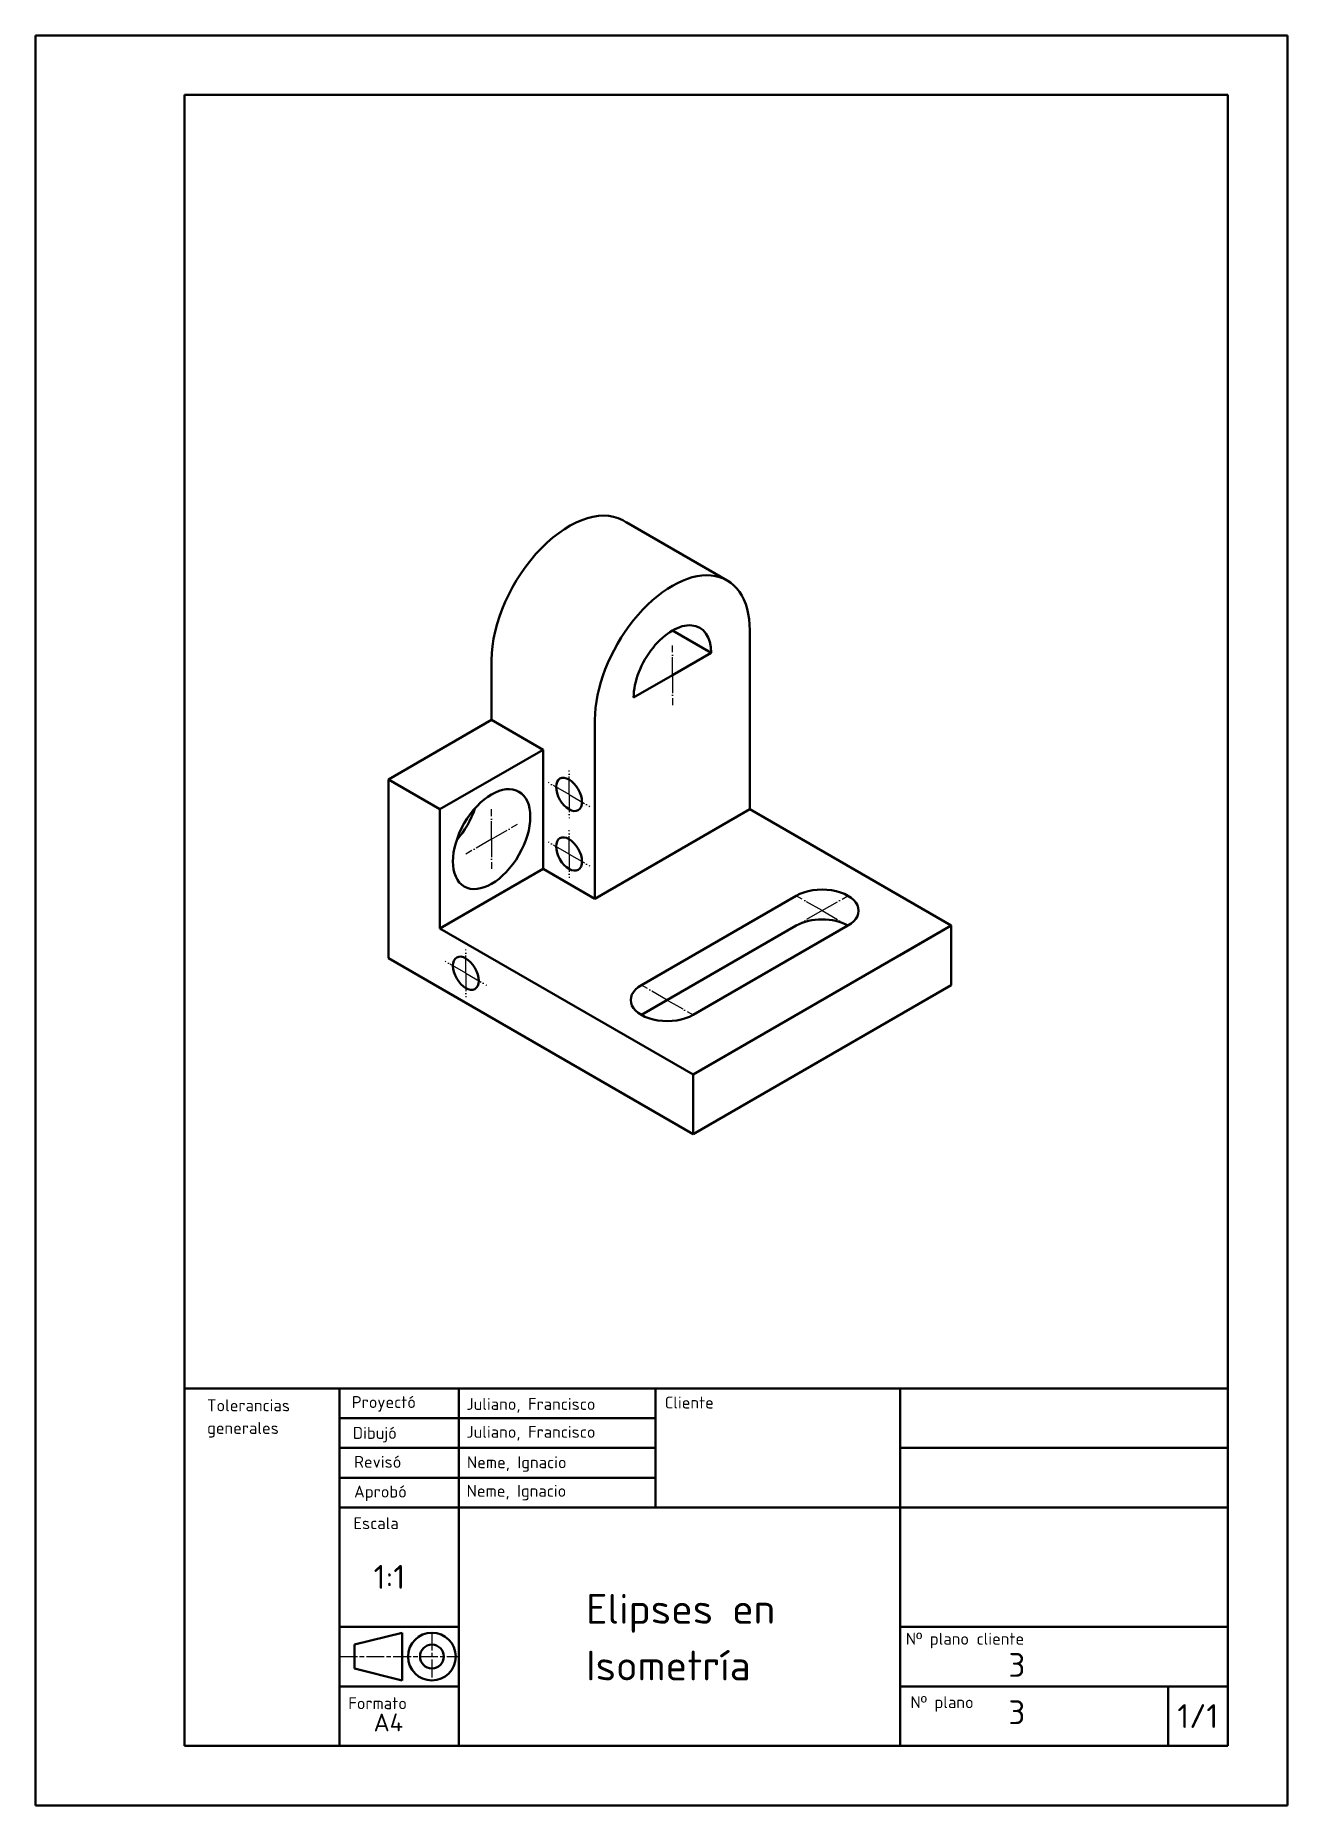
# Model space of a CAD drawing. Header units: millimetres. Extents: x 2667 to 2877, y 1860 to 2157.
import ezdxf

# ---------------------------------------------------------------- set-up
doc = ezdxf.new("R2010")
doc.units = ezdxf.units.MM
doc.header["$LTSCALE"] = 0.125
doc.linetypes.add('ACAD_ISO04W100', pattern=[30, 24, -3, 0, -3])
doc.linetypes.add('ACAD_ISO08W100', pattern=[36, 24, -3, 6, -3])
doc.layers.get('0').update_dxf_attribs({"lineweight": 50})
doc.layers.add('Capa1', color=7, linetype='Continuous')
doc.layers.add('capaCotas', color=7, linetype='Continuous', lineweight=25)
doc.styles.get("Standard").update_dxf_attribs({"font": 'isocpeur.ttf', "height": 2})

msp = doc.modelspace()

# ---------------------------------------------------------------- linework, layer by layer
for p, q in [((2876.74, 2157.5), (2666.74, 2157.5)), ((2666.74, 2157.5), (2666.74, 1860.5)), ((2876.74, 2157.5), (2876.74, 1860.5)), ((2866.74, 2147.5), (2691.74, 2147.5)), ((2691.74, 2147.5), (2691.74, 1870.5)), ((2866.74, 2147.5), (2866.74, 1870.5)), ((2765.82, 2075.81), (2783.14, 2065.81)), ((2780.06, 2053.9), (2773.56, 2057.65)), ((2786.55, 2027.65), (2786.55, 2057.65)), ((2743.25, 2042.65), (2743.25, 2052.65)), ((2773.56, 2050.15), (2780.06, 2053.9)), ((2773.56, 2050.15), (2767.07, 2046.4)), ((2725.93, 2032.65), (2743.25, 2042.65)), ((2743.25, 2042.65), (2751.91, 2037.65)), ((2760.57, 2012.65), (2760.57, 2042.65)), ((2734.59, 2027.65), (2751.91, 2037.65)), ((2751.91, 2037.65), (2751.91, 2017.65)), ((2725.93, 2012.65), (2725.93, 2032.65)), ((2725.93, 2032.65), (2734.59, 2027.65)), ((2734.59, 2027.65), (2734.59, 2007.65)), ((2760.57, 2012.65), (2786.55, 2027.65)), ((2786.55, 2027.65), (2820.33, 2008.15)), ((2751.91, 2017.65), (2734.59, 2007.65)), ((2751.91, 2017.65), (2760.57, 2012.65)), ((2725.93, 2002.65), (2725.93, 2012.65)), ((2794.35, 2013.15), (2768.37, 1998.15)), ((2768.37, 1993.15), (2794.35, 2008.15)), ((2777.03, 1983.15), (2820.33, 2008.15)), ((2803.01, 2008.15), (2777.03, 1993.15)), ((2820.33, 2008.15), (2811.67, 2003.15)), ((2820.33, 2008.15), (2820.33, 1998.15)), ((2777.03, 1983.15), (2734.59, 2007.65)), ((2725.93, 2002.65), (2777.03, 1973.15)), ((2777.03, 1973.15), (2820.33, 1998.15)), ((2777.03, 1973.15), (2777.03, 1983.15)), ((2691.74, 1930.5), (2866.74, 1930.5)), ((2717.74, 1920.5), (2717.74, 1930.5)), ((2737.74, 1920.5), (2737.74, 1930.5)), ((2770.74, 1915.5), (2770.74, 1930.5)), ((2801.74, 1930.5), (2811.74, 1930.5)), ((2811.74, 1930.5), (2811.74, 1870.5)), ((2717.74, 1925.5), (2760.74, 1925.5)), ((2760.74, 1925.5), (2770.74, 1925.5)), ((2717.74, 1920.5), (2760.74, 1920.5)), ((2717.74, 1920.5), (2717.74, 1870.5)), ((2737.74, 1920.5), (2737.74, 1870.5)), ((2760.74, 1920.5), (2770.74, 1920.5)), ((2866.74, 1920.5), (2811.74, 1920.5)), ((2717.74, 1915.5), (2760.74, 1915.5)), ((2760.74, 1915.5), (2770.74, 1915.5)), ((2770.74, 1915.5), (2770.74, 1910.5)), ((2717.74, 1910.5), (2760.74, 1910.5)), ((2760.74, 1910.5), (2801.74, 1910.5)), ((2801.74, 1910.5), (2866.74, 1910.5)), ((2717.74, 1890.5), (2737.74, 1890.5)), ((2720.24, 1887.5), (2728.24, 1889.5)), ((2728.24, 1889.5), (2728.24, 1881.5)), ((2866.74, 1890.5), (2811.74, 1890.5)), ((2720.24, 1883.5), (2720.24, 1887.5)), ((2717.74, 1883.37), (2717.74, 1885.87)), ((2717.74, 1883.37), (2717.74, 1880.5)), ((2720.24, 1883.5), (2728.24, 1881.5)), ((2717.74, 1880.5), (2737.74, 1880.5)), ((2717.74, 1880.5), (2717.74, 1880.5)), ((2717.74, 1880.5), (2720.24, 1880.5)), ((2866.74, 1880.5), (2811.74, 1880.5)), ((2866.74, 1880.5), (2856.74, 1880.5)), ((2856.74, 1880.5), (2856.74, 1870.5)), ((2691.74, 1870.5), (2866.74, 1870.5)), ((2666.74, 1860.5), (2876.74, 1860.5))]:
    msp.add_line(p, q)
for radius in [4, 2]:
    msp.add_circle((2733.24, 1885.5), radius)
for centre, major_axis, start_param, end_param in [((2756.24, 2060.15), (-9.19, -15.91), 3.085202, 5.497787), ((2773.56, 2050.15), (-9.19, -15.91), 2.356194, 5.497787), ((2773.56, 2050.15), (-4.59, -7.95), 2.356194, 5.497787), ((2734.59, 2027.65), (-4.59, -7.95), 7.514145, 8.193819), ((2798.68, 2010.65), (-6.12, 0), 2.356194, 5.497787), ((2798.68, 2005.65), (-6.12, 0), 3.926991, 5.497787), ((2772.7, 1995.65), (-6.12, 0), 5.497787, 8.63938)]:
    msp.add_ellipse(centre, major_axis=major_axis, ratio=0.57735, start_param=start_param, end_param=end_param)
for centre, major_axis in [((2743.25, 2022.65), (-4.59, -7.95)), ((2756.24, 2030.15), (1.53, -2.65)), ((2756.24, 2020.15), (1.53, -2.65)), ((2738.92, 2000.15), (1.53, -2.65))]:
    msp.add_ellipse(centre, major_axis=major_axis, ratio=0.57735)
at = {"layer": 'capaCotas', "linetype": 'ACAD_ISO04W100'}
for p, q in [((2773.56, 2050.15), (2773.56, 2055.15)), ((2773.56, 2050.15), (2773.56, 2045.15)), ((2756.24, 2030.15), (2752.78, 2032.15)), ((2756.24, 2030.15), (2756.24, 2034.15)), ((2756.24, 2030.15), (2756.24, 2026.15)), ((2756.24, 2030.15), (2759.71, 2028.15)), ((2743.25, 2022.65), (2743.25, 2027.65)), ((2743.25, 2022.65), (2738.92, 2020.15)), ((2743.25, 2022.65), (2747.58, 2025.15)), ((2743.25, 2022.65), (2743.25, 2017.65)), ((2756.24, 2020.15), (2756.24, 2024.15)), ((2756.24, 2020.15), (2752.78, 2022.15)), ((2756.24, 2020.15), (2759.71, 2018.15)), ((2756.24, 2020.15), (2756.24, 2016.15)), ((2798.68, 2010.65), (2794.35, 2013.15)), ((2798.68, 2010.65), (2803.01, 2013.15)), ((2798.68, 2010.65), (2794.35, 2008.15)), ((2798.68, 2010.65), (2803.01, 2008.15)), ((2738.92, 2000.15), (2735.46, 2002.15)), ((2738.92, 2000.15), (2738.92, 2004.15)), ((2738.92, 2000.15), (2738.92, 1996.15)), ((2738.92, 2000.15), (2742.39, 1998.15)), ((2772.7, 1995.65), (2768.37, 1998.15)), ((2772.7, 1995.65), (2777.03, 1998.15)), ((2772.7, 1995.65), (2768.37, 1993.15)), ((2772.7, 1995.65), (2777.03, 1993.15))]:
    msp.add_line(p, q, dxfattribs=at)
at = {"layer": 'capaCotas', "color": 0, "linetype": 'ACAD_ISO08W100', "lineweight": 25}
for p, q in [((2733.24, 1889.5), (2733.24, 1881.5)), ((2717.74, 1885.5), (2737.74, 1885.5))]:
    msp.add_line(p, q, dxfattribs=at)

# ---------------------------------------------------------------- texts
for s, height, p in [('Tolerancias', 2, (2695.53, 1926.65)), ('Proyectó', 2, (2719.8, 1927.2)), ('Juliano, Francisco', 2, (2739.02, 1926.88)), ('Cliente', 2, (2772.28, 1927.12)), ('generales', 2, (2695.53, 1922.85)), ('Dibujó', 2, (2719.97, 1922.02)), ('Juliano, Francisco', 2, (2739.02, 1922.2)), ('Revisó', 2, (2720.19, 1917.17)), ('Neme, Ignacio', 2, (2739.11, 1917.1)), ('Aprobó', 2, (2720.18, 1912.18)), ('Neme, Ignacio', 2, (2739.06, 1912.31)), ('Escala ', 2, (2720.08, 1906.88)), ('1:1', 4, (2723.46, 1896.87)), ('Elipses en', 5, (2759.08, 1891)), ('Nº plano cliente', 2, (2812.72, 1887.49)), ('Isometría', 5, (2759.08, 1881.5)), ('3', 4, (2829.94, 1882.1)), ('Formato', 2, (2719.21, 1876.67)), ('Nº plano ', 2, (2813.5, 1876.85)), ('3', 4, (2829.93, 1874.16)), ('A4', 3, (2723.46, 1872.95))]:
    msp.add_text(s, height=height).set_placement(p)
at = {"layer": 'Capa1', "lineweight": 35}
msp.add_text('1/1', height=4, dxfattribs=at).set_placement((2858.24, 1873.52))

doc.saveas('drawing.dxf')
